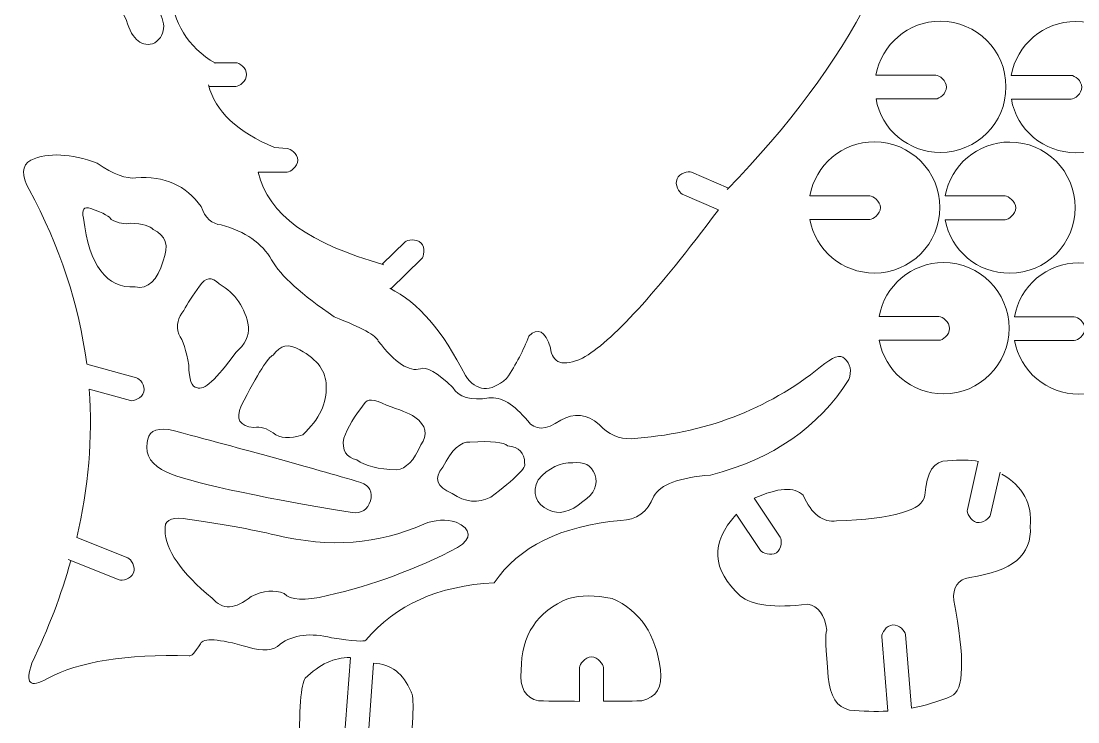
# Model space of a CAD drawing. Header units: inches. Extents: x -21 to 9.5, y -5.9 to 17.7.
# Drawn here: x -20.96 to -11.8, y 0.71 to 6.78 of the extents above; entities that cross this region are included whole.
import ezdxf

# ---------------------------------------------------------------- set-up
doc = ezdxf.new("R2010")
doc.units = ezdxf.units.IN
doc.header["$MEASUREMENT"] = 0
doc.layers.add('Layer 1', color=7, linetype='Continuous')

msp = doc.modelspace()

# ---------------------------------------------------------------- linework, layer by layer
at = {"layer": 'Layer 1', "color": 1, "lineweight": 9}
for points, knots in [([(-14.6846, 15.1888), (-15.0533, 14.6584), (-15.5809, 14.2131), (-16.2673, 13.8529), (-16.2673, 13.8529), (-16.6049, 13.5919), (-16.6871, 13.2402), (-16.5141, 12.7977), (-16.5141, 12.7977), (-16.1709, 12.29), (-15.7199, 11.6178), (-15.1611, 10.781), (-15.1611, 10.781), (-14.7839, 10.1939), (-14.5371, 9.5784), (-14.4208, 8.9346), (-14.4208, 8.9346), (-14.3612, 8.7615), (-14.4094, 8.6963), (-14.5654, 8.7388), (-14.5654, 8.7388), (-14.7073, 8.8495), (-14.8037, 9.0338), (-14.8548, 9.2919), (-14.8548, 9.2919), (-14.9058, 9.4451), (-15.1384, 9.5075), (-15.5525, 9.4791), (-15.5525, 9.4791), (-15.7482, 9.4366), (-15.9042, 9.4338), (-16.0205, 9.4706), (-16.0205, 9.4706), (-16.0675, 9.3688), (-16.2118, 9.3159), (-16.4537, 9.3119), (-16.4537, 9.3119), (-16.4764, 9.3034), (-16.5389, 9.3063), (-16.6411, 9.3205), (-16.6411, 9.3205), (-16.6823, 9.2877), (-16.8115, 9.2749), (-17.0287, 9.2821), (-17.0287, 9.2821), (-17.2531, 9.2451), (-17.4263, 9.2877), (-17.5484, 9.4101), (-17.5484, 9.4101), (-17.7487, 9.366), (-17.9176, 9.4215), (-18.0553, 9.5765), (-18.0553, 9.5765), (-18.1987, 9.5779), (-18.3422, 9.5794), (-18.4856, 9.5808), (-18.4856, 9.5808), (-18.5353, 9.6234), (-18.5821, 9.6548), (-18.6262, 9.6747), (-18.6262, 9.6747), (-18.7511, 9.632), (-18.8874, 9.6405), (-19.0351, 9.7003), (-19.0351, 9.7003), (-19.0876, 9.7358), (-19.1544, 9.7174), (-19.2353, 9.6448), (-19.2353, 9.6448), (-19.2822, 9.5922), (-19.3773, 9.5708), (-19.5207, 9.5808), (-19.5207, 9.5808), (-19.7948, 9.4883), (-19.9694, 9.2109), (-20.0447, 8.7486), (-20.0447, 8.7486), (-20.1703, 7.9106), (-20.0912, 7.306), (-19.8072, 6.9349), (-19.8072, 6.9349), (-19.6966, 6.7874), (-19.6938, 6.674), (-19.7987, 6.5945), (-19.7987, 6.5945), (-19.9093, 6.552), (-19.9916, 6.6172), (-20.0455, 6.7902), (-20.0455, 6.7902), (-20.3178, 7.3462), (-20.4086, 8.1744), (-20.3178, 9.2749), (-20.3178, 9.2749), (-20.2923, 9.499), (-20.2951, 9.5926), (-20.3263, 9.5557), (-20.3263, 9.5557), (-20.3876, 9.5567), (-20.4024, 9.6148), (-20.3706, 9.7302), (-20.3706, 9.7302), (-20.2479, 10.4291), (-19.7452, 11.3056), (-18.8624, 12.3597), (-18.8624, 12.3597), (-18.5161, 12.8083), (-18.3627, 13.2228), (-18.4025, 13.6032), (-18.4025, 13.6032), (-18.4025, 13.7565), (-18.4707, 13.853), (-18.6069, 13.8928), (-18.6069, 13.8928), (-19.3108, 14.4116), (-19.7762, 14.8493), (-20.0029, 15.2058)], [0, 0, 0, 0, 0.034483, 0.034483, 0.034483, 0.034483, 0.068966, 0.068966, 0.068966, 0.068966, 0.103448, 0.103448, 0.103448, 0.103448, 0.137931, 0.137931, 0.137931, 0.137931, 0.172414, 0.172414, 0.172414, 0.172414, 0.206897, 0.206897, 0.206897, 0.206897, 0.241379, 0.241379, 0.241379, 0.241379, 0.275862, 0.275862, 0.275862, 0.275862, 0.310345, 0.310345, 0.310345, 0.310345, 0.344828, 0.344828, 0.344828, 0.344828, 0.37931, 0.37931, 0.37931, 0.37931, 0.413793, 0.413793, 0.413793, 0.413793, 0.448276, 0.448276, 0.448276, 0.448276, 0.482759, 0.482759, 0.482759, 0.482759, 0.517241, 0.517241, 0.517241, 0.517241, 0.551724, 0.551724, 0.551724, 0.551724, 0.586207, 0.586207, 0.586207, 0.586207, 0.62069, 0.62069, 0.62069, 0.62069, 0.655172, 0.655172, 0.655172, 0.655172, 0.689655, 0.689655, 0.689655, 0.689655, 0.724138, 0.724138, 0.724138, 0.724138, 0.758621, 0.758621, 0.758621, 0.758621, 0.793103, 0.793103, 0.793103, 0.793103, 0.827586, 0.827586, 0.827586, 0.827586, 0.862069, 0.862069, 0.862069, 0.862069, 0.896552, 0.896552, 0.896552, 0.896552, 0.931034, 0.931034, 0.931034, 0.931034, 0.965517, 0.965517, 0.965517, 0.965517, 1, 1, 1, 1]), ([(-13.8503, 8.6118), (-13.8503, 8.6118), (-13.1536, 8.6119), (-13.1536, 8.6119), (-13.1536, 8.6119), (-13.2047, 7.5274), (-13.7669, 6.4315), (-14.8401, 5.3243)], [0, 0, 0, 0, 0.5, 0.5, 0.5, 0.5, 1, 1, 1, 1]), ([(-13.5515, 6.1094), (-13.5041, 5.8434), (-13.2727, 5.6455), (-12.9935, 5.6455), (-12.9935, 5.6455), (-12.6801, 5.6455), (-12.4259, 5.9002), (-12.4259, 6.2142), (-12.4259, 6.2142), (-12.4259, 6.5282), (-12.6801, 6.7829), (-12.9935, 6.7829), (-12.9935, 6.7829), (-13.2727, 6.7829), (-13.5048, 6.5811), (-13.5522, 6.3151)], [0, 0, 0, 0, 0.25, 0.25, 0.25, 0.25, 0.5, 0.5, 0.5, 0.5, 0.75, 0.75, 0.75, 0.75, 1, 1, 1, 1]), ([(-12.3793, 6.1075), (-12.3319, 5.8415), (-12.1004, 5.6436), (-11.8213, 5.6436), (-11.8213, 5.6436), (-11.5079, 5.6436), (-11.2537, 5.8982), (-11.2537, 6.2122), (-11.2537, 6.2122), (-11.2537, 6.5263), (-11.5079, 6.7809), (-11.8213, 6.7809), (-11.8213, 6.7809), (-12.1004, 6.7809), (-12.3326, 6.5791), (-12.38, 6.3131)], [0, 0, 0, 0, 0.25, 0.25, 0.25, 0.25, 0.5, 0.5, 0.5, 0.5, 0.75, 0.75, 0.75, 0.75, 1, 1, 1, 1]), ([(-19.2834, 6.4234), (-19.2834, 6.4234), (-19.0964, 6.4234), (-19.0964, 6.4234), (-19.0964, 6.4234), (-19.0678, 6.4234), (-19.0042, 6.3771), (-19.0042, 6.3206), (-19.0042, 6.3206), (-19.0042, 6.3206), (-19.0042, 6.3206), (-19.0042, 6.3206), (-19.0042, 6.3206), (-19.0042, 6.2641), (-19.0678, 6.2178), (-19.0964, 6.2178), (-19.0964, 6.2178), (-19.0964, 6.2178), (-19.3307, 6.2178), (-19.3307, 6.2178)], [0, 0, 0, 0, 0.2, 0.2, 0.2, 0.2, 0.4, 0.4, 0.4, 0.4, 0.6, 0.6, 0.6, 0.6, 0.8, 0.8, 0.8, 0.8, 1, 1, 1, 1]), ([(-13.5515, 6.1094), (-13.5515, 6.1094), (-13.0334, 6.1094), (-13.0334, 6.1094), (-13.0334, 6.1094), (-13.0047, 6.1094), (-12.9411, 6.1557), (-12.9411, 6.2123), (-12.9411, 6.2123), (-12.9411, 6.2123), (-12.9411, 6.2123), (-12.9411, 6.2123), (-12.9411, 6.2123), (-12.9411, 6.2688), (-13.0047, 6.3151), (-13.0334, 6.3151), (-13.0334, 6.3151), (-13.0334, 6.3151), (-13.5522, 6.3151), (-13.5522, 6.3151)], [0, 0, 0, 0, 0.2, 0.2, 0.2, 0.2, 0.4, 0.4, 0.4, 0.4, 0.6, 0.6, 0.6, 0.6, 0.8, 0.8, 0.8, 0.8, 1, 1, 1, 1]), ([(-12.3793, 6.1075), (-12.3793, 6.1075), (-11.8611, 6.1075), (-11.8611, 6.1075), (-11.8611, 6.1075), (-11.8324, 6.1075), (-11.7689, 6.1538), (-11.7689, 6.2103), (-11.7689, 6.2103), (-11.7689, 6.2103), (-11.7689, 6.2103), (-11.7689, 6.2103), (-11.7689, 6.2103), (-11.7689, 6.2668), (-11.8324, 6.3131), (-11.8611, 6.3131), (-11.8611, 6.3131), (-11.8611, 6.3131), (-12.38, 6.3131), (-12.38, 6.3131)], [0, 0, 0, 0, 0.2, 0.2, 0.2, 0.2, 0.4, 0.4, 0.4, 0.4, 0.6, 0.6, 0.6, 0.6, 0.8, 0.8, 0.8, 0.8, 1, 1, 1, 1]), ([(-18.7623, 5.6896), (-18.7623, 5.6896), (-18.6537, 5.6811), (-18.6537, 5.6811), (-18.6537, 5.6811), (-18.6251, 5.6788), (-18.5615, 5.6348), (-18.5615, 5.5783), (-18.5615, 5.5783), (-18.5615, 5.5783), (-18.5615, 5.5783), (-18.5615, 5.5783), (-18.5615, 5.5783), (-18.5615, 5.5217), (-18.6251, 5.4754), (-18.6537, 5.4754), (-18.6537, 5.4754), (-18.6537, 5.4754), (-18.9027, 5.4754), (-18.9027, 5.4754)], [0, 0, 0, 0, 0.2, 0.2, 0.2, 0.2, 0.4, 0.4, 0.4, 0.4, 0.6, 0.6, 0.6, 0.6, 0.8, 0.8, 0.8, 0.8, 1, 1, 1, 1]), ([(-14.1241, 5.0645), (-14.0767, 4.7985), (-13.8453, 4.6006), (-13.5661, 4.6006), (-13.5661, 4.6006), (-13.2527, 4.6006), (-12.9985, 4.8553), (-12.9985, 5.1693), (-12.9985, 5.1693), (-12.9985, 5.4833), (-13.2527, 5.7379), (-13.5661, 5.7379), (-13.5661, 5.7379), (-13.8453, 5.7379), (-14.0774, 5.5362), (-14.1248, 5.2701)], [0, 0, 0, 0, 0.25, 0.25, 0.25, 0.25, 0.5, 0.5, 0.5, 0.5, 0.75, 0.75, 0.75, 0.75, 1, 1, 1, 1]), ([(-12.9518, 5.0625), (-12.9044, 4.7966), (-12.673, 4.5987), (-12.3939, 4.5987), (-12.3939, 4.5987), (-12.0804, 4.5987), (-11.8263, 4.8533), (-11.8263, 5.1673), (-11.8263, 5.1673), (-11.8263, 5.4813), (-12.0804, 5.736), (-12.3939, 5.736), (-12.3939, 5.736), (-12.673, 5.736), (-12.9051, 5.5342), (-12.9525, 5.2682)], [0, 0, 0, 0, 0.25, 0.25, 0.25, 0.25, 0.5, 0.5, 0.5, 0.5, 0.75, 0.75, 0.75, 0.75, 1, 1, 1, 1]), ([(-20.5266, 2.1062), (-20.6087, 1.8136), (-20.7205, 1.519), (-20.8632, 1.2189), (-20.8632, 1.2189), (-20.9263, 1.0443), (-20.8813, 1.0005), (-20.728, 1.0877), (-20.728, 1.0877), (-20.4574, 1.2332), (-20.0489, 1.2989), (-19.5022, 1.2847), (-19.5022, 1.2847), (-19.4843, 1.2736), (-19.4515, 1.3083), (-19.4039, 1.3887), (-19.4039, 1.3887), (-19.3799, 1.4402), (-19.2453, 1.4314), (-19, 1.362), (-19, 1.362), (-18.8612, 1.3191), (-18.766, 1.3265), (-18.7144, 1.3843), (-18.7144, 1.3843), (-18.5978, 1.4673), (-18.4488, 1.4857), (-18.2672, 1.4393), (-18.2672, 1.4393), (-18.0803, 1.4115), (-17.982, 1.4047), (-17.9723, 1.4191), (-17.9723, 1.4191), (-17.7147, 1.7249), (-17.3435, 1.8907), (-16.8588, 1.9166), (-16.8588, 1.9166), (-16.6468, 2.23), (-16.2816, 2.41), (-15.7631, 2.4564), (-15.7631, 2.4564), (-15.6266, 2.4589), (-15.5311, 2.5288), (-15.4767, 2.6661), (-15.4767, 2.6661), (-15.4216, 2.7679), (-15.2577, 2.8291), (-14.9849, 2.8497), (-14.9849, 2.8497), (-14.4468, 2.9888), (-14.0477, 3.2645), (-13.7878, 3.6768), (-13.7878, 3.6768), (-13.7607, 3.7525), (-13.7732, 3.8134), (-13.8252, 3.8593), (-13.8252, 3.8593), (-13.8587, 3.8984), (-13.928, 3.8744), (-14.0331, 3.7873), (-14.0331, 3.7873), (-14.4944, 3.414), (-15.0412, 3.2066), (-15.6736, 3.1652), (-15.6736, 3.1652), (-15.776, 3.1605), (-15.8678, 3.2014), (-15.949, 3.288), (-15.949, 3.288), (-16.056, 3.3797), (-16.1672, 3.3919), (-16.2826, 3.3245), (-16.2826, 3.3245), (-16.4134, 3.2369), (-16.5087, 3.2352), (-16.5685, 3.3193), (-16.5685, 3.3193), (-16.6878, 3.4648), (-16.8, 3.5309), (-16.9051, 3.5177), (-16.9051, 3.5177), (-17.0626, 3.4935), (-17.167, 3.5242), (-17.2184, 3.6099), (-17.2184, 3.6099), (-17.3559, 3.7395), (-17.4494, 3.7932), (-17.4988, 3.771), (-17.4988, 3.771), (-17.5943, 3.7408), (-17.716, 3.8209), (-17.8639, 4.0114), (-17.8639, 4.0114), (-17.8782, 4.058), (-18.0054, 4.1281), (-18.2454, 4.2217), (-18.2454, 4.2217), (-18.5263, 4.4126), (-18.7072, 4.5768), (-18.788, 4.7145), (-18.788, 4.7145), (-18.8688, 4.8593), (-19.0144, 4.9603), (-19.2246, 5.0176), (-19.2246, 5.0176), (-19.3044, 5.0246), (-19.3623, 5.0776), (-19.3982, 5.1763), (-19.3982, 5.1763), (-19.5282, 5.36), (-19.7161, 5.4432), (-19.962, 5.4259), (-19.962, 5.4259), (-20.0443, 5.4145), (-20.156, 5.4565), (-20.2972, 5.5519), (-20.2972, 5.5519), (-20.5278, 5.6371), (-20.7201, 5.6464), (-20.874, 5.5797), (-20.874, 5.5797), (-20.9526, 5.5326), (-20.9569, 5.4475), (-20.887, 5.3244), (-20.887, 5.3244), (-20.6212, 4.8309), (-20.4553, 4.3273), (-20.3891, 3.8137)], [0, 0, 0, 0, 0.03125, 0.03125, 0.03125, 0.03125, 0.0625, 0.0625, 0.0625, 0.0625, 0.09375, 0.09375, 0.09375, 0.09375, 0.125, 0.125, 0.125, 0.125, 0.15625, 0.15625, 0.15625, 0.15625, 0.1875, 0.1875, 0.1875, 0.1875, 0.21875, 0.21875, 0.21875, 0.21875, 0.25, 0.25, 0.25, 0.25, 0.28125, 0.28125, 0.28125, 0.28125, 0.3125, 0.3125, 0.3125, 0.3125, 0.34375, 0.34375, 0.34375, 0.34375, 0.375, 0.375, 0.375, 0.375, 0.40625, 0.40625, 0.40625, 0.40625, 0.4375, 0.4375, 0.4375, 0.4375, 0.46875, 0.46875, 0.46875, 0.46875, 0.5, 0.5, 0.5, 0.5, 0.53125, 0.53125, 0.53125, 0.53125, 0.5625, 0.5625, 0.5625, 0.5625, 0.59375, 0.59375, 0.59375, 0.59375, 0.625, 0.625, 0.625, 0.625, 0.65625, 0.65625, 0.65625, 0.65625, 0.6875, 0.6875, 0.6875, 0.6875, 0.71875, 0.71875, 0.71875, 0.71875, 0.75, 0.75, 0.75, 0.75, 0.78125, 0.78125, 0.78125, 0.78125, 0.8125, 0.8125, 0.8125, 0.8125, 0.84375, 0.84375, 0.84375, 0.84375, 0.875, 0.875, 0.875, 0.875, 0.90625, 0.90625, 0.90625, 0.90625, 0.9375, 0.9375, 0.9375, 0.9375, 0.96875, 0.96875, 0.96875, 0.96875, 1, 1, 1, 1]), ([(-14.917, 5.1486), (-14.917, 5.1486), (-15.2311, 5.2854), (-15.2311, 5.2854), (-15.2311, 5.2854), (-15.2574, 5.2969), (-15.2976, 5.3643), (-15.2753, 5.4162), (-15.2753, 5.4162), (-15.2753, 5.4162), (-15.2753, 5.4162), (-15.2753, 5.4162), (-15.2753, 5.4162), (-15.253, 5.4682), (-15.1764, 5.4857), (-15.15, 5.4744), (-15.15, 5.4744), (-15.15, 5.4744), (-14.8284, 5.3365), (-14.8284, 5.3365)], [0, 0, 0, 0, 0.2, 0.2, 0.2, 0.2, 0.4, 0.4, 0.4, 0.4, 0.6, 0.6, 0.6, 0.6, 0.8, 0.8, 0.8, 0.8, 1, 1, 1, 1]), ([(-14.1241, 5.0645), (-14.1241, 5.0645), (-13.6059, 5.0645), (-13.6059, 5.0645), (-13.6059, 5.0645), (-13.5772, 5.0645), (-13.5137, 5.1108), (-13.5137, 5.1673), (-13.5137, 5.1673), (-13.5137, 5.1673), (-13.5137, 5.1673), (-13.5137, 5.1673), (-13.5137, 5.1673), (-13.5137, 5.2239), (-13.5773, 5.2701), (-13.6059, 5.2701), (-13.6059, 5.2701), (-13.6059, 5.2701), (-14.1248, 5.2701), (-14.1248, 5.2701)], [0, 0, 0, 0, 0.2, 0.2, 0.2, 0.2, 0.4, 0.4, 0.4, 0.4, 0.6, 0.6, 0.6, 0.6, 0.8, 0.8, 0.8, 0.8, 1, 1, 1, 1]), ([(-12.9518, 5.0625), (-12.9518, 5.0625), (-12.4337, 5.0625), (-12.4337, 5.0625), (-12.4337, 5.0625), (-12.405, 5.0625), (-12.3414, 5.1088), (-12.3414, 5.1654), (-12.3414, 5.1654), (-12.3414, 5.1654), (-12.3414, 5.1654), (-12.3414, 5.1654), (-12.3414, 5.1654), (-12.3414, 5.2219), (-12.405, 5.2682), (-12.4337, 5.2682), (-12.4337, 5.2682), (-12.4337, 5.2682), (-12.9525, 5.2682), (-12.9525, 5.2682)], [0, 0, 0, 0, 0.2, 0.2, 0.2, 0.2, 0.4, 0.4, 0.4, 0.4, 0.6, 0.6, 0.6, 0.6, 0.8, 0.8, 0.8, 0.8, 1, 1, 1, 1]), ([(-19.8129, 4.977), (-19.7025, 4.9279), (-19.6738, 4.8376), (-19.7269, 4.706), (-19.7269, 4.706), (-19.7778, 4.5346), (-19.8589, 4.4593), (-19.9703, 4.4799), (-19.9703, 4.4799), (-20.2176, 4.4669), (-20.3664, 4.6658), (-20.4166, 5.0768), (-20.4166, 5.0768), (-20.4336, 5.1517), (-20.4128, 5.1791), (-20.3541, 5.1589), (-20.3541, 5.1589), (-20.241, 5.1197), (-20.182, 5.0882), (-20.1773, 5.0641), (-20.1773, 5.0641), (-20.1127, 5.0312), (-20.057, 5.0208), (-20.0103, 5.0331), (-20.0103, 5.0331), (-19.9049, 5.0265), (-19.8391, 5.0078), (-19.8129, 4.977)], [0, 0, 0, 0, 0.142857, 0.142857, 0.142857, 0.142857, 0.285714, 0.285714, 0.285714, 0.285714, 0.428571, 0.428571, 0.428571, 0.428571, 0.571429, 0.571429, 0.571429, 0.571429, 0.714286, 0.714286, 0.714286, 0.714286, 0.857143, 0.857143, 0.857143, 0.857143, 1, 1, 1, 1]), ([(-17.7644, 4.4688), (-17.5176, 4.3469), (-17.2992, 4.0944), (-17.1091, 3.7115), (-17.1091, 3.7115), (-17.0127, 3.5725), (-16.8936, 3.564), (-16.7518, 3.686), (-16.7518, 3.686), (-16.6682, 3.8096), (-16.6043, 3.9322), (-16.5601, 4.0538), (-16.5601, 4.0538), (-16.4804, 4.1333), (-16.4178, 4.0993), (-16.3723, 3.9516), (-16.3723, 3.9516), (-16.3567, 3.8167), (-16.2642, 3.7869), (-16.0949, 3.8622), (-16.0949, 3.8622), (-15.8446, 4.0013), (-15.4519, 4.4301), (-14.917, 5.1486)], [0, 0, 0, 0, 0.166667, 0.166667, 0.166667, 0.166667, 0.333333, 0.333333, 0.333333, 0.333333, 0.5, 0.5, 0.5, 0.5, 0.666667, 0.666667, 0.666667, 0.666667, 0.833333, 0.833333, 0.833333, 0.833333, 1, 1, 1, 1]), ([(-17.8304, 4.6774), (-17.8304, 4.6774), (-17.6309, 4.8703), (-17.6309, 4.8703), (-17.6309, 4.8703), (-17.6103, 4.8902), (-17.5325, 4.9011), (-17.4931, 4.8605), (-17.4931, 4.8605), (-17.4931, 4.8605), (-17.4931, 4.8605), (-17.4931, 4.8605), (-17.4931, 4.8605), (-17.4538, 4.8198), (-17.4674, 4.7424), (-17.488, 4.7224), (-17.488, 4.7224), (-17.488, 4.7224), (-17.755, 4.4641), (-17.755, 4.4641)], [0, 0, 0, 0, 0.2, 0.2, 0.2, 0.2, 0.4, 0.4, 0.4, 0.4, 0.6, 0.6, 0.6, 0.6, 0.8, 0.8, 0.8, 0.8, 1, 1, 1, 1]), ([(-13.5244, 4.0176), (-13.477, 3.7516), (-13.2456, 3.5537), (-12.9664, 3.5537), (-12.9664, 3.5537), (-12.653, 3.5537), (-12.3988, 3.8084), (-12.3988, 4.1224), (-12.3988, 4.1224), (-12.3988, 4.4364), (-12.653, 4.691), (-12.9664, 4.691), (-12.9664, 4.691), (-13.2456, 4.691), (-13.4777, 4.4893), (-13.5251, 4.2233)], [0, 0, 0, 0, 0.25, 0.25, 0.25, 0.25, 0.5, 0.5, 0.5, 0.5, 0.75, 0.75, 0.75, 0.75, 1, 1, 1, 1]), ([(-12.3521, 4.0157), (-12.3047, 3.7497), (-12.0733, 3.5518), (-11.7942, 3.5518), (-11.7942, 3.5518), (-11.4807, 3.5518), (-11.2266, 3.8064), (-11.2266, 4.1204), (-11.2266, 4.1204), (-11.2266, 4.4344), (-11.4807, 4.6891), (-11.7942, 4.6891), (-11.7942, 4.6891), (-12.0733, 4.6891), (-12.3054, 4.4873), (-12.3528, 4.2213)], [0, 0, 0, 0, 0.25, 0.25, 0.25, 0.25, 0.5, 0.5, 0.5, 0.5, 0.75, 0.75, 0.75, 0.75, 1, 1, 1, 1]), ([(-19.4113, 4.4859), (-19.3615, 4.5663), (-19.3047, 4.573), (-19.2409, 4.506), (-19.2409, 4.506), (-19.0999, 4.4234), (-19.0152, 4.3), (-18.9866, 4.1358), (-18.9866, 4.1358), (-18.9809, 4.0563), (-19.0179, 3.9818), (-19.0977, 3.9122), (-19.0977, 3.9122), (-19.2642, 3.6791), (-19.3762, 3.5776), (-19.4337, 3.6079), (-19.4337, 3.6079), (-19.4792, 3.6099), (-19.5032, 3.6747), (-19.5055, 3.8025), (-19.5055, 3.8025), (-19.5263, 3.9285), (-19.5549, 4.0175), (-19.5915, 4.0694), (-19.5915, 4.0694), (-19.6142, 4.1484), (-19.5998, 4.2169), (-19.5483, 4.2746), (-19.5483, 4.2746), (-19.5167, 4.3363), (-19.471, 4.4067), (-19.4113, 4.4859)], [0, 0, 0, 0, 0.125, 0.125, 0.125, 0.125, 0.25, 0.25, 0.25, 0.25, 0.375, 0.375, 0.375, 0.375, 0.5, 0.5, 0.5, 0.5, 0.625, 0.625, 0.625, 0.625, 0.75, 0.75, 0.75, 0.75, 0.875, 0.875, 0.875, 0.875, 1, 1, 1, 1]), ([(-13.5244, 4.0176), (-13.5244, 4.0176), (-13.0062, 4.0176), (-13.0062, 4.0176), (-13.0062, 4.0176), (-12.9776, 4.0176), (-12.914, 4.0639), (-12.914, 4.1204), (-12.914, 4.1204), (-12.914, 4.1204), (-12.914, 4.1204), (-12.914, 4.1204), (-12.914, 4.1204), (-12.914, 4.177), (-12.9776, 4.2233), (-13.0062, 4.2233), (-13.0062, 4.2233), (-13.0062, 4.2233), (-13.5251, 4.2233), (-13.5251, 4.2233)], [0, 0, 0, 0, 0.2, 0.2, 0.2, 0.2, 0.4, 0.4, 0.4, 0.4, 0.6, 0.6, 0.6, 0.6, 0.8, 0.8, 0.8, 0.8, 1, 1, 1, 1]), ([(-12.3521, 4.0157), (-12.3521, 4.0157), (-11.834, 4.0157), (-11.834, 4.0157), (-11.834, 4.0157), (-11.8053, 4.0157), (-11.7417, 4.0619), (-11.7417, 4.1185), (-11.7417, 4.1185), (-11.7417, 4.1185), (-11.7417, 4.1185), (-11.7417, 4.1185), (-11.7417, 4.1185), (-11.7417, 4.175), (-11.8053, 4.2213), (-11.834, 4.2213), (-11.834, 4.2213), (-11.834, 4.2213), (-12.3528, 4.2213), (-12.3528, 4.2213)], [0, 0, 0, 0, 0.2, 0.2, 0.2, 0.2, 0.4, 0.4, 0.4, 0.4, 0.6, 0.6, 0.6, 0.6, 0.8, 0.8, 0.8, 0.8, 1, 1, 1, 1]), ([(-18.5433, 3.9351), (-18.388, 3.8499), (-18.3122, 3.7462), (-18.3156, 3.624), (-18.3156, 3.624), (-18.3058, 3.4751), (-18.3729, 3.3333), (-18.517, 3.1985), (-18.517, 3.1985), (-18.6301, 3.161), (-18.7156, 3.1665), (-18.7734, 3.2151), (-18.7734, 3.2151), (-18.8268, 3.2539), (-18.8825, 3.27), (-18.9408, 3.2632), (-18.9408, 3.2632), (-19.0647, 3.2723), (-19.1014, 3.3342), (-19.0508, 3.4487), (-19.0508, 3.4487), (-18.9067, 3.7325), (-18.814, 3.879), (-18.7729, 3.8883)], [0, 0, 0, 0, 0.166667, 0.166667, 0.166667, 0.166667, 0.333333, 0.333333, 0.333333, 0.333333, 0.5, 0.5, 0.5, 0.5, 0.666667, 0.666667, 0.666667, 0.666667, 0.833333, 0.833333, 0.833333, 0.833333, 1, 1, 1, 1]), ([(-20.389, 3.8123), (-20.389, 3.8123), (-19.9565, 3.6933), (-19.9565, 3.6933), (-19.9565, 3.6933), (-19.9288, 3.6857), (-19.8798, 3.6242), (-19.8948, 3.5697), (-19.8948, 3.5697), (-19.8948, 3.5697), (-19.8948, 3.5697), (-19.8948, 3.5697), (-19.8948, 3.5697), (-19.9098, 3.5152), (-19.9834, 3.4874), (-20.011, 3.495), (-20.011, 3.495), (-20.011, 3.495), (-20.3669, 3.5929), (-20.3669, 3.5929)], [0, 0, 0, 0, 0.2, 0.2, 0.2, 0.2, 0.4, 0.4, 0.4, 0.4, 0.6, 0.6, 0.6, 0.6, 0.8, 0.8, 0.8, 0.8, 1, 1, 1, 1]), ([(-17.5466, 3.3526), (-17.4472, 3.282), (-17.43, 3.2013), (-17.4952, 3.1107), (-17.4952, 3.1107), (-17.5525, 2.9762), (-17.6224, 2.9039), (-17.7047, 2.8938), (-17.7047, 2.8938), (-17.8642, 2.8994), (-17.9785, 2.9286), (-18.0478, 2.9813), (-18.0478, 2.9813), (-18.142, 3.0009), (-18.1802, 3.0641), (-18.1622, 3.1709), (-18.1622, 3.1709), (-18.1283, 3.261), (-18.0689, 3.3601), (-17.9841, 3.4681), (-17.9841, 3.4681), (-17.9636, 3.5139), (-17.8995, 3.5095), (-17.7918, 3.4546), (-17.7918, 3.4546), (-17.6787, 3.4183), (-17.597, 3.3843), (-17.5466, 3.3526)], [0, 0, 0, 0, 0.142857, 0.142857, 0.142857, 0.142857, 0.285714, 0.285714, 0.285714, 0.285714, 0.428571, 0.428571, 0.428571, 0.428571, 0.571429, 0.571429, 0.571429, 0.571429, 0.714286, 0.714286, 0.714286, 0.714286, 0.857143, 0.857143, 0.857143, 0.857143, 1, 1, 1, 1]), ([(-19.6934, 2.8746), (-19.8268, 2.9332), (-19.8839, 3.0188), (-19.8646, 3.1313), (-19.8646, 3.1313), (-19.8605, 3.2194), (-19.7986, 3.2575), (-19.6789, 3.2455), (-19.6789, 3.2455), (-19.0098, 3.0688), (-18.4549, 2.9157), (-18.0143, 2.7859)], [0, 0, 0, 0, 0.333333, 0.333333, 0.333333, 0.333333, 0.666667, 0.666667, 0.666667, 0.666667, 1, 1, 1, 1]), ([(-16.7439, 3.1031), (-16.6441, 3.0935), (-16.5948, 3.0433), (-16.596, 2.9524), (-16.596, 2.9524), (-16.5754, 2.9187), (-16.6732, 2.8203), (-16.8894, 2.6574), (-16.8894, 2.6574), (-16.9994, 2.6028), (-17.1105, 2.6135), (-17.2229, 2.6896), (-17.2229, 2.6896), (-17.3577, 2.7468), (-17.3847, 2.823), (-17.3039, 2.9182), (-17.3039, 2.9182), (-17.227, 3.0701), (-17.1487, 3.1426), (-17.0688, 3.1355), (-17.0688, 3.1355), (-16.8812, 3.146), (-16.7729, 3.1352), (-16.7439, 3.1031)], [0, 0, 0, 0, 0.166667, 0.166667, 0.166667, 0.166667, 0.333333, 0.333333, 0.333333, 0.333333, 0.5, 0.5, 0.5, 0.5, 0.666667, 0.666667, 0.666667, 0.666667, 0.833333, 0.833333, 0.833333, 0.833333, 1, 1, 1, 1]), ([(-16.1777, 2.9558), (-16.0812, 2.9689), (-16.018, 2.936), (-15.9881, 2.857), (-15.9881, 2.857), (-15.9566, 2.7652), (-15.9907, 2.6865), (-16.0905, 2.6208), (-16.0905, 2.6208), (-16.1998, 2.5279), (-16.299, 2.5034), (-16.388, 2.5472), (-16.388, 2.5472), (-16.5028, 2.6047), (-16.5329, 2.6922), (-16.4781, 2.8097), (-16.4781, 2.8097), (-16.3875, 2.9122), (-16.2874, 2.9609), (-16.1777, 2.9558)], [0, 0, 0, 0, 0.2, 0.2, 0.2, 0.2, 0.4, 0.4, 0.4, 0.4, 0.6, 0.6, 0.6, 0.6, 0.8, 0.8, 0.8, 0.8, 1, 1, 1, 1]), ([(-14.6083, 2.6488), (-14.3984, 2.7424), (-14.2566, 2.7509), (-14.1829, 2.6743), (-14.1829, 2.6743), (-14.1091, 2.5098), (-14.0127, 2.4361), (-13.8936, 2.4531), (-13.8936, 2.4531), (-13.4, 2.4701), (-13.1447, 2.5439), (-13.1277, 2.6743), (-13.1277, 2.6743), (-13.1164, 2.876), (-13.0511, 2.9755), (-12.9318, 2.9727), (-12.9318, 2.9727), (-12.8266, 2.9837), (-12.7369, 2.9818), (-12.6626, 2.9671)], [0, 0, 0, 0, 0.2, 0.2, 0.2, 0.2, 0.4, 0.4, 0.4, 0.4, 0.6, 0.6, 0.6, 0.6, 0.8, 0.8, 0.8, 0.8, 1, 1, 1, 1]), ([(-12.6664, 2.9678), (-12.6664, 2.9678), (-12.7601, 2.5527), (-12.7601, 2.5527), (-12.7601, 2.5527), (-12.7665, 2.5247), (-12.7353, 2.4525), (-12.6802, 2.44), (-12.6802, 2.44), (-12.6802, 2.44), (-12.6802, 2.44), (-12.6802, 2.44), (-12.6802, 2.44), (-12.625, 2.4276), (-12.5658, 2.4794), (-12.5595, 2.5073), (-12.5595, 2.5073), (-12.5595, 2.5073), (-12.4765, 2.8749), (-12.4765, 2.8749)], [0, 0, 0, 0, 0.2, 0.2, 0.2, 0.2, 0.4, 0.4, 0.4, 0.4, 0.6, 0.6, 0.6, 0.6, 0.8, 0.8, 0.8, 0.8, 1, 1, 1, 1]), ([(-12.4611, 2.8575), (-12.2787, 2.753), (-12.197, 2.6015), (-12.2162, 2.403), (-12.2162, 2.403), (-12.1977, 2.1598), (-12.3724, 2.0133), (-12.7401, 1.9635), (-12.7401, 1.9635), (-12.8417, 1.945), (-12.8878, 1.8781), (-12.8786, 1.7629), (-12.8786, 1.7629), (-12.7806, 1.2572), (-12.7877, 0.9806), (-12.8999, 0.9329), (-12.8999, 0.9329), (-13.0022, 0.8885), (-13.1357, 0.8508), (-13.2453, 0.829)], [0, 0, 0, 0, 0.2, 0.2, 0.2, 0.2, 0.4, 0.4, 0.4, 0.4, 0.6, 0.6, 0.6, 0.6, 0.8, 0.8, 0.8, 0.8, 1, 1, 1, 1]), ([(-18.0143, 2.7859), (-17.9384, 2.7561), (-17.9104, 2.7026), (-17.9303, 2.6256), (-17.9303, 2.6256), (-17.9545, 2.5499), (-18.008, 2.5162), (-18.0907, 2.5247)], [0, 0, 0, 0, 0.5, 0.5, 0.5, 0.5, 1, 1, 1, 1]), ([(-14.6083, 2.6488), (-14.6083, 2.6488), (-14.381, 2.3111), (-14.381, 2.3111), (-14.381, 2.3111), (-14.365, 2.2874), (-14.3681, 2.2088), (-14.4151, 2.1773), (-14.4151, 2.1773), (-14.4151, 2.1773), (-14.4151, 2.1773), (-14.4151, 2.1773), (-14.4151, 2.1773), (-14.4621, 2.1458), (-14.5359, 2.1728), (-14.5519, 2.1967), (-14.5519, 2.1967), (-14.5519, 2.1967), (-14.7617, 2.5097), (-14.7617, 2.5097)], [0, 0, 0, 0, 0.2, 0.2, 0.2, 0.2, 0.4, 0.4, 0.4, 0.4, 0.6, 0.6, 0.6, 0.6, 0.8, 0.8, 0.8, 0.8, 1, 1, 1, 1]), ([(-18.7487, 2.3295), (-18.2857, 2.2172), (-17.8594, 2.2491), (-17.4699, 2.4252), (-17.4699, 2.4252), (-17.371, 2.4625), (-17.2772, 2.4685), (-17.1885, 2.4431), (-17.1885, 2.4431), (-17.0536, 2.3774), (-17.0494, 2.3037), (-17.176, 2.2218), (-17.176, 2.2218), (-17.5339, 2.0349), (-17.9099, 1.896), (-18.3038, 1.805), (-18.3038, 1.805), (-18.5021, 1.7588), (-18.6274, 1.765), (-18.6797, 1.8237), (-18.6797, 1.8237), (-18.7615, 1.8577), (-18.8566, 1.8489), (-18.9652, 1.7972), (-18.9652, 1.7972), (-19.1012, 1.684), (-19.2135, 1.6791), (-19.3022, 1.7826), (-19.3022, 1.7826), (-19.5723, 2.0048), (-19.7082, 2.2012), (-19.7099, 2.3716), (-19.7099, 2.3716), (-19.7185, 2.4523), (-19.6664, 2.486), (-19.5538, 2.4724), (-19.5538, 2.4724), (-19.2343, 2.4285), (-18.9659, 2.3809), (-18.7487, 2.3295)], [0, 0, 0, 0, 0.1, 0.1, 0.1, 0.1, 0.2, 0.2, 0.2, 0.2, 0.3, 0.3, 0.3, 0.3, 0.4, 0.4, 0.4, 0.4, 0.5, 0.5, 0.5, 0.5, 0.6, 0.6, 0.6, 0.6, 0.7, 0.7, 0.7, 0.7, 0.8, 0.8, 0.8, 0.8, 0.9, 0.9, 0.9, 0.9, 1, 1, 1, 1]), ([(-13.4497, 0.8048), (-13.554, 0.7991), (-13.6699, 0.8017), (-13.7816, 0.8134), (-13.7816, 0.8134), (-13.891, 0.8376), (-13.952, 0.9329), (-13.9648, 1.0993), (-13.9648, 1.0993), (-13.9889, 1.3397), (-13.9932, 1.4749), (-13.9776, 1.5047), (-13.9776, 1.5047), (-13.996, 1.6399), (-14.0514, 1.7153), (-14.1437, 1.7309), (-14.1437, 1.7309), (-14.4319, 1.6954), (-14.6265, 1.7196), (-14.7273, 1.8035), (-14.7273, 1.8035), (-14.9741, 2.0293), (-14.9869, 2.2633), (-14.7657, 2.5053)], [0, 0, 0, 0, 0.166667, 0.166667, 0.166667, 0.166667, 0.333333, 0.333333, 0.333333, 0.333333, 0.5, 0.5, 0.5, 0.5, 0.666667, 0.666667, 0.666667, 0.666667, 0.833333, 0.833333, 0.833333, 0.833333, 1, 1, 1, 1]), ([(-20.4744, 2.3085), (-20.4744, 2.3085), (-20.0318, 2.1316), (-20.0318, 2.1316), (-20.0318, 2.1316), (-20.0052, 2.121), (-19.9633, 2.0544), (-19.9843, 2.0019), (-19.9843, 2.0019), (-19.9843, 2.0019), (-19.9843, 2.0019), (-19.9843, 2.0019), (-19.9843, 2.0019), (-20.0053, 1.9494), (-20.0815, 1.93), (-20.1081, 1.9406), (-20.1081, 1.9406), (-20.1081, 1.9406), (-20.5492, 2.117), (-20.5492, 2.117)], [0, 0, 0, 0, 0.2, 0.2, 0.2, 0.2, 0.4, 0.4, 0.4, 0.4, 0.6, 0.6, 0.6, 0.6, 0.8, 0.8, 0.8, 0.8, 1, 1, 1, 1]), ([(-16.1192, 0.889), (-16.2356, 0.8895), (-16.3593, 0.8909), (-16.4758, 0.8931), (-16.4758, 0.8931), (-16.5908, 0.9188), (-16.6405, 1.007), (-16.6249, 1.1577), (-16.6249, 1.1577), (-16.6249, 1.4622), (-16.4886, 1.6699), (-16.2159, 1.7808), (-16.2159, 1.7808), (-16.1095, 1.8093), (-15.9831, 1.8092), (-15.8368, 1.7808), (-15.8368, 1.7808), (-15.5955, 1.6741), (-15.4563, 1.4679), (-15.4194, 1.162), (-15.4194, 1.162), (-15.3995, 1.0126), (-15.4535, 0.923), (-15.5813, 0.8931), (-15.5813, 0.8931), (-15.6948, 0.891), (-15.8021, 0.8897), (-15.9135, 0.8892)], [0, 0, 0, 0, 0.142857, 0.142857, 0.142857, 0.142857, 0.285714, 0.285714, 0.285714, 0.285714, 0.428571, 0.428571, 0.428571, 0.428571, 0.571429, 0.571429, 0.571429, 0.571429, 0.714286, 0.714286, 0.714286, 0.714286, 0.857143, 0.857143, 0.857143, 0.857143, 1, 1, 1, 1]), ([(-13.4497, 0.8048), (-13.4497, 0.8048), (-13.5022, 1.4509), (-13.5022, 1.4509), (-13.5022, 1.4509), (-13.5045, 1.4794), (-13.4635, 1.5465), (-13.4072, 1.5511), (-13.4072, 1.5511), (-13.4072, 1.5511), (-13.4072, 1.5511), (-13.4072, 1.5511), (-13.4072, 1.5511), (-13.3508, 1.5557), (-13.2995, 1.4961), (-13.2972, 1.4675), (-13.2972, 1.4675), (-13.2972, 1.4675), (-13.2453, 0.829), (-13.2453, 0.829)], [0, 0, 0, 0, 0.2, 0.2, 0.2, 0.2, 0.4, 0.4, 0.4, 0.4, 0.6, 0.6, 0.6, 0.6, 0.8, 0.8, 0.8, 0.8, 1, 1, 1, 1]), ([(-17.9033, 1.2197), (-17.7531, 1.2128), (-17.6451, 1.1303), (-17.5793, 0.9721), (-17.5793, 0.9721), (-17.5511, 0.9354), (-17.5574, 0.73), (-17.5982, 0.3557), (-17.5982, 0.3557), (-17.7039, 0.0785), (-17.8389, -0.1696), (-18.0032, -0.3885), (-18.0032, -0.3885), (-18.0637, -0.4639), (-18.1262, -0.4834), (-18.1906, -0.447), (-18.1906, -0.447), (-18.2379, -0.4207), (-18.2769, -0.3685), (-18.3076, -0.2904), (-18.3076, -0.2904), (-18.4414, 0.0097), (-18.5209, 0.2476), (-18.5458, 0.4232), (-18.5458, 0.4232), (-18.5504, 0.8201), (-18.5336, 1.0419), (-18.4953, 1.0886), (-18.4953, 1.0886), (-18.3731, 1.2106), (-18.2439, 1.2704), (-18.1078, 1.2679)], [0, 0, 0, 0, 0.125, 0.125, 0.125, 0.125, 0.25, 0.25, 0.25, 0.25, 0.375, 0.375, 0.375, 0.375, 0.5, 0.5, 0.5, 0.5, 0.625, 0.625, 0.625, 0.625, 0.75, 0.75, 0.75, 0.75, 0.875, 0.875, 0.875, 0.875, 1, 1, 1, 1]), ([(-17.9033, 1.2197), (-17.9033, 1.2197), (-17.9577, 0.4894), (-17.9577, 0.4894), (-17.9577, 0.4894), (-17.9598, 0.4608), (-18.0109, 0.401), (-18.0673, 0.4053), (-18.0673, 0.4053), (-18.0673, 0.4053), (-18.0673, 0.4053), (-18.0673, 0.4053), (-18.0673, 0.4053), (-18.1236, 0.4096), (-18.1649, 0.4765), (-18.1627, 0.5051), (-18.1627, 0.5051), (-18.1627, 0.5051), (-18.1042, 1.2679), (-18.1042, 1.2679)], [0, 0, 0, 0, 0.2, 0.2, 0.2, 0.2, 0.4, 0.4, 0.4, 0.4, 0.6, 0.6, 0.6, 0.6, 0.8, 0.8, 0.8, 0.8, 1, 1, 1, 1]), ([(-16.1192, 0.889), (-16.1192, 0.889), (-16.1192, 1.1815), (-16.1192, 1.1815), (-16.1192, 1.1815), (-16.1192, 1.2101), (-16.0729, 1.2737), (-16.0164, 1.2737), (-16.0164, 1.2737), (-16.0164, 1.2737), (-16.0164, 1.2737), (-16.0164, 1.2737), (-16.0164, 1.2737), (-15.9598, 1.2737), (-15.9135, 1.2101), (-15.9135, 1.1815), (-15.9135, 1.1815), (-15.9135, 1.1815), (-15.9135, 0.8891), (-15.9135, 0.8891)], [0, 0, 0, 0, 0.2, 0.2, 0.2, 0.2, 0.4, 0.4, 0.4, 0.4, 0.6, 0.6, 0.6, 0.6, 0.8, 0.8, 0.8, 0.8, 1, 1, 1, 1])]:
    msp.add_open_spline(points, degree=3, knots=knots, dxfattribs=at)
for points in [[(-19.6585, 7.0356), (-19.6443, 6.7701), (-19.5162, 6.5642), (-19.2744, 6.4179)], [(-19.3342, 6.2305), (-19.2744, 6.0019), (-19.0838, 5.8216), (-18.7623, 5.6896)], [(-18.9027, 5.4754), (-18.8147, 5.0982), (-18.4593, 4.8574), (-17.8154, 4.673)], [(-18.5433, 3.9351), (-18.6382, 3.993), (-18.7148, 3.9774), (-18.7729, 3.8883)], [(-20.3669, 3.5929), (-20.3359, 3.1716), (-20.3725, 2.7421), (-20.4744, 2.3085)], [(-18.0907, 2.5247), (-18.9726, 2.6719), (-19.5069, 2.7885), (-19.6934, 2.8746)]]:
    msp.add_open_spline(points, degree=3, dxfattribs=at)

doc.saveas('drawing.dxf')
